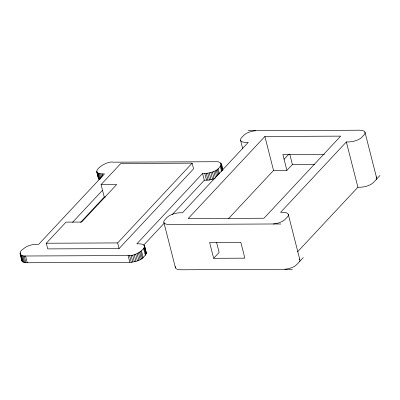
<?xml version="1.0" encoding="UTF-8"?>
<svg xmlns="http://www.w3.org/2000/svg" width="400" height="400" viewBox="0 0 400 400"><rect width="100%" height="100%" fill="white"/><g stroke="black" fill="none" stroke-linecap="round" stroke-linejoin="round"><path stroke-width="0.6" d="M221.17 163.625C219.775 171.225 209.335 173.715 202.575 173.46L136.835 243.83C155.29 243.05 135.4 257.46 128.105 255.55L25.555 256.005C20.045 256.795 18.015 251.99 23.21 249.01C27.355 245.24 33.285 244.115 38.74 244.27L104.485 173.895C86.03 174.68 105.92 160.27 113.21 162.18L215.765 161.72C221.365 160.965 222.41 165.675 222.905 170.475M97.23 172.56L98.965 179.355L97.235 172.4M20 253.48L21.875 260.9L22.88 261.93L25.945 262.75L131.285 262.28L135.915 261.425L140.175 259.745L142.345 258.35L145.33 255.27L146.35 253.14L144.47 245.725M303.3 257.565L296.725 264.6A10.2 4.085 -14.3 0 1 284.875 269.27L180.87 269.79A10.2 4.085 -14.3 0 1 175.42 266.585M380 175.465L373.425 182.5A10.2 4.085 -14.3 0 1 360.125 187.23L357.895 187.24L297.665 251.71M101.075 184.595L120.8 163.485L192.14 163.165L193.585 168.83L119.075 248.585L47.735 248.9L46.29 243.24L66.015 222.125L81.62 222.06L116.68 184.525L101.075 184.595L104.25 197.05L80.595 222.375M72.525 222.36L102.52 190.255M46.29 243.24L117.63 242.92L192.14 163.165M143.655 245.18L164.015 223.385M172.075 214.76L204.31 180.255L209.51 180.005L215.08 178.465M264.88 136.475L188.18 218.57L263.98 218.235L340.68 136.135L264.88 136.475L273.54 170.44L228.37 218.79M284.08 159.255L288.715 154.29M273.54 170.44L286.915 170.38L292.395 164.52L314.745 164.42M213.655 258.305L244.87 258.17L240.825 242.315L209.615 242.455L213.655 258.305L219.135 252.44L216.59 242.46M346.35 141.95L280.61 212.32L282.835 212.31A10.2 4.085 -14.3 0 1 287.37 216.965L285.18 219.31A10.2 4.085 -14.3 0 1 273.33 223.975L169.325 224.495A10.2 4.085 -14.3 0 1 164.79 219.845L166.985 217.5A10.2 4.085 -14.3 0 1 180.285 212.77L182.515 212.76L248.255 142.385L246.025 142.395A10.2 4.085 -14.3 0 1 241.49 137.745L243.685 135.4A10.2 4.085 -14.3 0 1 255.535 130.73L359.535 130.21A10.2 4.085 -14.3 0 1 364.07 134.865L361.88 137.21A10.2 4.085 -14.3 0 1 348.58 141.94L346.35 141.95L357.895 187.24M324.475 154.345L282.875 154.53L286.915 170.38M104.25 197.05L105.5 197.045M248.065 130.705L255.535 130.73M273.33 223.975L280.795 224M284.875 269.27L292.34 269.295M145.815 251.96L146.205 252.52M364.945 132.115L376.49 177.405M289.71 153.975L292.395 164.52M288.245 214.215L299.79 259.505M240.62 140.495L242.62 148.345M220.785 163.07L222.66 170.59M220.875 165.64L222.175 170.735M220.3 166.375L221.595 171.47M218.105 168.72L219.405 173.815M217.31 169.455L218.61 174.55M216.315 170.17L217.76 175.835M215.145 170.855L216.59 176.515M213.83 171.485L215.415 177.71M212.395 172.05L214.13 178.84M210.885 172.53L212.615 179.325M209.335 172.92L211.065 179.715M207.775 173.21L209.51 180.005M206.255 173.385L207.985 180.18M204.805 173.45L206.54 180.245M202.575 173.46L204.31 180.255M163.92 222.595L175.465 267.885M144.615 246.35L146.35 253.14M144.23 245.735L145.53 250.83M144.515 247.025L146.25 253.82M144.175 247.74L145.905 254.535M143.6 248.475L145.33 255.27M141.405 250.82L143.14 257.615M140.61 251.555L142.345 258.35M139.615 252.27L141.35 259.065M138.445 252.955L140.175 259.745M137.125 253.585L138.86 260.38M135.695 254.15L137.425 260.94M134.185 254.63L135.915 261.425M132.63 255.02L134.365 261.815M131.075 255.31L132.81 262.1M129.555 255.485L131.285 262.28M128.105 255.55L129.84 262.345M102.255 173.905L102.83 176.17M100.91 173.855L101.78 177.25M117.63 242.92L119.075 248.585M99.71 173.69L100.865 178.22M98.68 173.415L100.125 179.075M97.85 173.035L99.435 179.26M96.7 171.38L98.43 178.175M96.845 172.005L98.575 178.8M25.555 256.005L27.285 262.8M24.21 255.955L25.945 262.75M23.01 255.79L24.745 262.585M21.98 255.515L23.715 262.305M21.15 255.135L22.88 261.93M20.1 252.805L20.535 254.5M20.53 254.66L22.26 261.455M21.73 260.275L21.875 260.9M376.105 176.85A10.2 4.085 -14.3 0 1 376.195 179.42M299.405 258.95A10.2 4.085 -14.3 0 1 299.49 261.52"/></g></svg>
